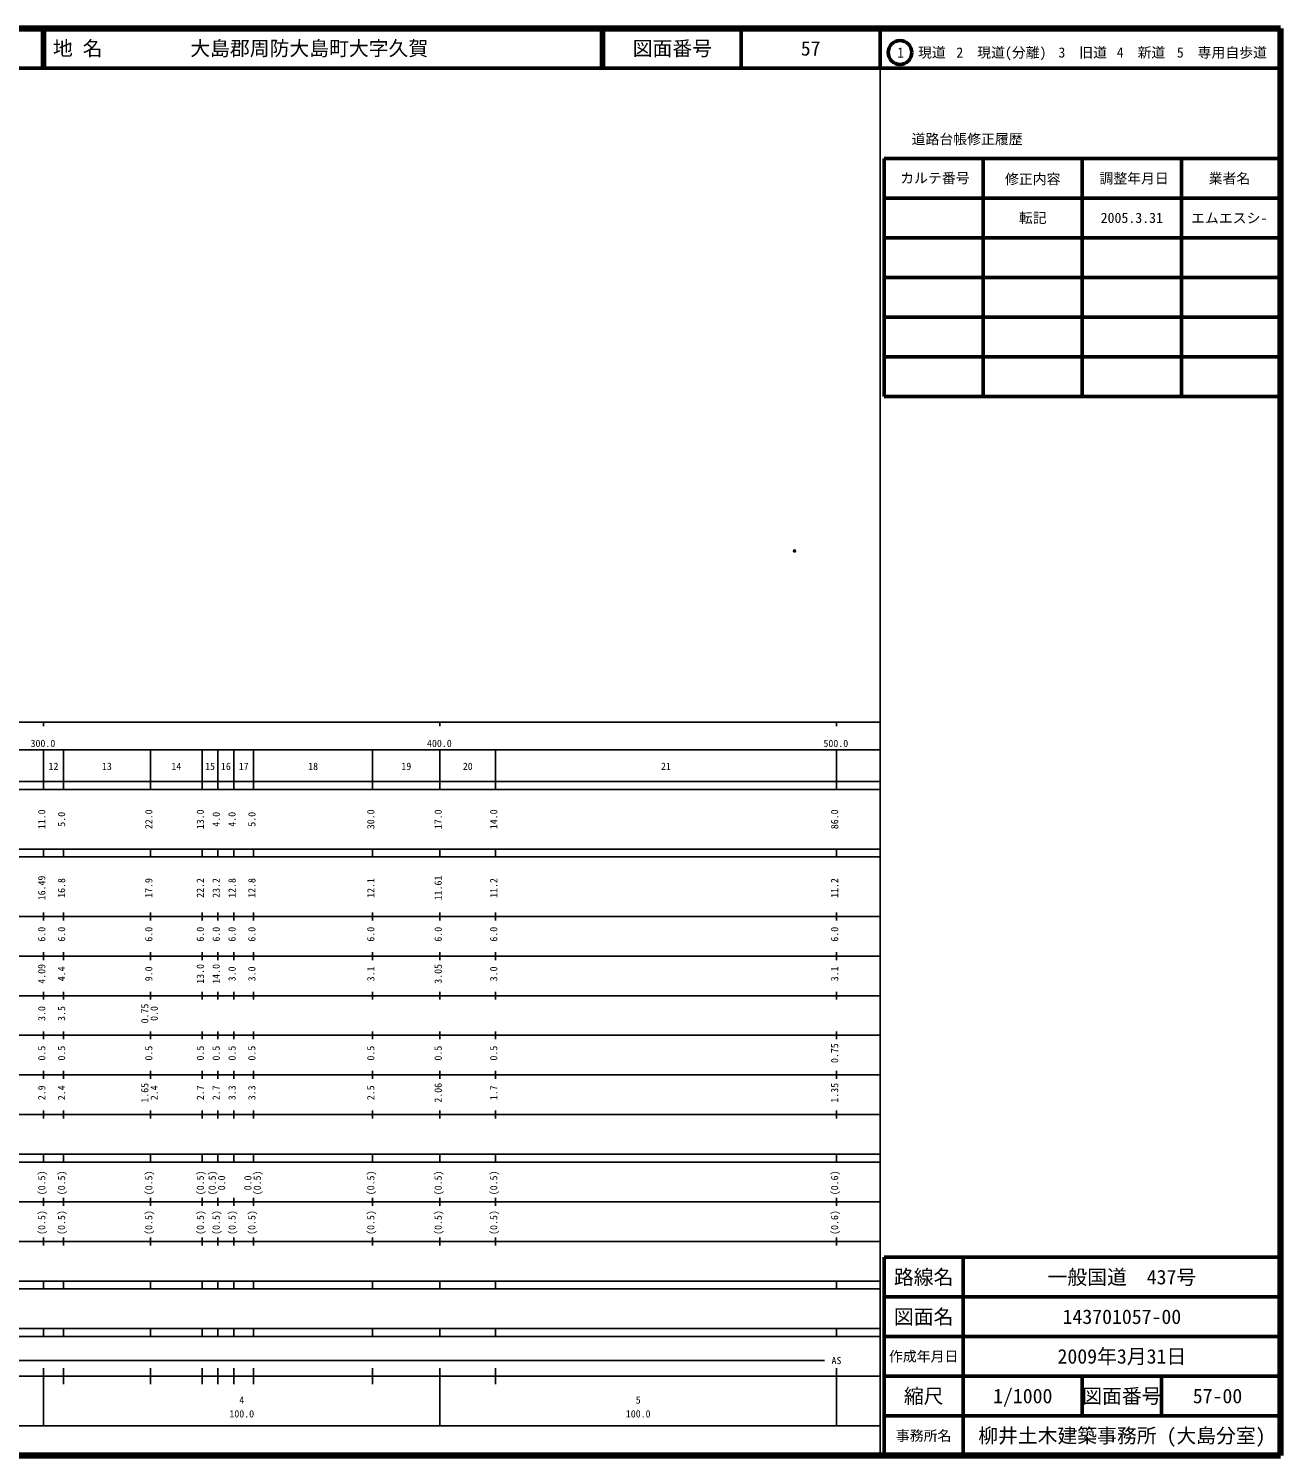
# Model space of a CAD drawing. Units: millimetres on the paper. Extents: x 40 to 680, y 20 to 380.
# Drawn here: x 364.2 to 680, y 20 to 380 of the extents above; entities that cross this region are included whole.
import ezdxf
from ezdxf.enums import TextEntityAlignment as Align

# ---------------------------------------------------------------- set-up
doc = ezdxf.new("R2010")
doc.units = ezdxf.units.MM
doc.header["$PDMODE"] = 32
doc.header["$PDSIZE"] = 0.5
doc.layers.add('M-OTRS', color=6, linetype='Continuous')
doc.layers.add('M-TTL-TXT', color=7, linetype='Continuous')
for name, color, linetype, lineweight in [('M-TTL', 2, 'Continuous', 140), ('M-TTL-BAND', 7, 'Continuous', 25), ('M-TTL-FRAM', 2, 'Continuous', 50), ('M-TTL-LINE', 7, 'Continuous', 50)]:
    doc.layers.add(name, color=color, linetype=linetype, lineweight=lineweight)
doc.styles.add('ＭＳ ゴシック', font='')
doc.styles.get('ＭＳ ゴシック').set_extended_font_data('MS Gothic')

msp = doc.modelspace()

# ---------------------------------------------------------------- linework, layer by layer
at = {"layer": 'M-OTRS'}
msp.add_point((557.431, 248.192), dxfattribs=at)
at = {"layer": 'M-TTL'}
for p, q in [((680, 380), (40, 380)), ((680, 20), (680, 380)), ((40, 20), (680, 20))]:
    msp.add_line(p, q, dxfattribs=at)
at = {"layer": 'M-TTL-BAND'}
for p, q in [((579, 20), (579, 370)), ((40, 205), (579, 205)), ((368, 205), (368, 204)), ((468, 205), (468, 204)), ((568, 205), (568, 204)), ((68, 198), (579, 198)), ((368, 188), (368, 198)), ((373, 188), (373, 198)), ((395, 188), (395, 198)), ((408, 188), (408, 198)), ((412, 188), (412, 198)), ((416, 188), (416, 198)), ((421, 188), (421, 198)), ((451, 188), (451, 198)), ((468, 188), (468, 198)), ((482, 188), (482, 198)), ((568, 188), (568, 198)), ((40, 190), (579, 190)), ((40, 188), (579, 188)), ((40, 173), (579, 173)), ((368, 171), (368, 173)), ((373, 171), (373, 173)), ((395, 171), (395, 173)), ((408, 171), (408, 173)), ((412, 171), (412, 173)), ((416, 171), (416, 173)), ((421, 171), (421, 173)), ((451, 171), (451, 173)), ((468, 171), (468, 173)), ((482, 171), (482, 173)), ((568, 171), (568, 173)), ((40, 171), (579, 171)), ((40, 156), (579, 156)), ((368, 155), (368, 157)), ((373, 155), (373, 157)), ((395, 155), (395, 157)), ((408, 155), (408, 157)), ((412, 155), (412, 157)), ((416, 155), (416, 157)), ((421, 155), (421, 157)), ((451, 155), (451, 157)), ((468, 155), (468, 157)), ((482, 155), (482, 157)), ((568, 155), (568, 157)), ((46, 146), (579, 146)), ((368, 145), (368, 147)), ((373, 145), (373, 147)), ((395, 145), (395, 147)), ((408, 145), (408, 147)), ((412, 145), (412, 147)), ((416, 145), (416, 147)), ((421, 145), (421, 147)), ((451, 145), (451, 147)), ((468, 145), (468, 147)), ((482, 145), (482, 147)), ((568, 145), (568, 147)), ((368, 135), (368, 137)), ((373, 135), (373, 137)), ((395, 135), (395, 137)), ((408, 135), (408, 137)), ((412, 135), (412, 137)), ((416, 135), (416, 137)), ((421, 135), (421, 137)), ((451, 135), (451, 137)), ((468, 135), (468, 137)), ((482, 135), (482, 137)), ((568, 135), (568, 137)), ((52, 136), (579, 136)), ((46, 126), (579, 126)), ((368, 125), (368, 127)), ((373, 125), (373, 127)), ((395, 125), (395, 127)), ((408, 125), (408, 127)), ((412, 125), (412, 127)), ((416, 125), (416, 127)), ((421, 125), (421, 127)), ((451, 125), (451, 127)), ((468, 125), (468, 127)), ((482, 125), (482, 127)), ((568, 125), (568, 127)), ((52, 116), (579, 116)), ((368, 115), (368, 117)), ((373, 115), (373, 117)), ((395, 115), (395, 117)), ((408, 115), (408, 117)), ((412, 115), (412, 117)), ((416, 115), (416, 117)), ((421, 115), (421, 117)), ((451, 115), (451, 117)), ((468, 115), (468, 117)), ((482, 115), (482, 117)), ((568, 115), (568, 117)), ((46, 106), (579, 106)), ((368, 105), (368, 107)), ((373, 105), (373, 107)), ((395, 105), (395, 107)), ((408, 105), (408, 107)), ((412, 105), (412, 107)), ((416, 105), (416, 107)), ((421, 105), (421, 107)), ((451, 105), (451, 107)), ((468, 105), (468, 107)), ((482, 105), (482, 107)), ((568, 105), (568, 107)), ((40, 96), (579, 96)), ((40, 94), (579, 94)), ((368, 94), (368, 96)), ((373, 94), (373, 96)), ((395, 94), (395, 96)), ((408, 94), (408, 96)), ((412, 94), (412, 96)), ((416, 94), (416, 96)), ((421, 94), (421, 96)), ((451, 94), (451, 96)), ((468, 94), (468, 96)), ((482, 94), (482, 96)), ((568, 94), (568, 96)), ((49, 84), (579, 84)), ((368, 83), (368, 85)), ((373, 83), (373, 85)), ((395, 83), (395, 85)), ((408, 83), (408, 85)), ((412, 83), (412, 85)), ((416, 83), (416, 85)), ((421, 83), (421, 85)), ((451, 83), (451, 85)), ((468, 83), (468, 85)), ((482, 83), (482, 85)), ((568, 83), (568, 85)), ((40, 74), (579, 74)), ((368, 73), (368, 75)), ((373, 73), (373, 75)), ((395, 73), (395, 75)), ((408, 73), (408, 75)), ((412, 73), (412, 75)), ((416, 73), (416, 75)), ((421, 73), (421, 75)), ((451, 73), (451, 75)), ((468, 73), (468, 75)), ((482, 73), (482, 75)), ((568, 73), (568, 75)), ((40, 64), (579, 64)), ((40, 62), (579, 62)), ((368, 62), (368, 64)), ((373, 62), (373, 64)), ((395, 62), (395, 64)), ((408, 62), (408, 64)), ((412, 62), (412, 64)), ((416, 62), (416, 64)), ((421, 62), (421, 64)), ((451, 62), (451, 64)), ((468, 62), (468, 64)), ((482, 62), (482, 64)), ((568, 62), (568, 64)), ((40, 52), (579, 52)), ((368, 50), (368, 52)), ((373, 50), (373, 52)), ((395, 50), (395, 52)), ((408, 50), (408, 52)), ((412, 50), (412, 52)), ((416, 50), (416, 52)), ((421, 50), (421, 52)), ((451, 50), (451, 52)), ((468, 50), (468, 52)), ((482, 50), (482, 52)), ((568, 50), (568, 52)), ((40, 50), (579, 50)), ((71, 44), (565, 44)), ((40, 40), (579, 40)), ((368, 27.5), (368, 42)), ((373, 38), (373, 42)), ((395, 38), (395, 42)), ((408, 38), (408, 42)), ((412, 38), (412, 42)), ((416, 38), (416, 42)), ((421, 38), (421, 42)), ((451, 38), (451, 42)), ((468, 27.5), (468, 42)), ((482, 38), (482, 42)), ((568, 27.5), (568, 42)), ((68, 27.5), (579, 27.5))]:
    msp.add_line(p, q, dxfattribs=at)
at = {"layer": 'M-TTL-FRAM'}
for p, q in [((580, 347.197), (580, 287.197)), ((580, 347.197), (680, 347.197)), ((580, 287.197), (680, 287.197)), ((680, 70), (580, 70)), ((580, 70), (580, 20))]:
    msp.add_line(p, q, dxfattribs=at)
at = {"layer": 'M-TTL-LINE'}
for p, q in [((367.75, 380), (367.75, 370)), ((368.25, 380), (368.25, 370)), ((508.747, 380), (508.747, 370)), ((509.247, 380), (509.247, 370)), ((543.997, 380), (543.997, 370)), ((579, 380), (579, 370)), ((40, 370), (680, 370)), ((605, 347.197), (605, 287.197)), ((630, 347.197), (630, 287.197)), ((655, 347.197), (655, 287.197)), ((580, 337.197), (680, 337.197)), ((580, 327.197), (680, 327.197)), ((580, 317.197), (680, 317.197)), ((580, 307.197), (680, 307.197)), ((580, 297.197), (680, 297.197)), ((600, 70), (600, 20)), ((680, 60), (580, 60)), ((680, 50), (580, 50)), ((680, 40), (580, 40)), ((630, 40), (630, 30)), ((650, 40), (650, 30)), ((680, 30), (580, 30))]:
    msp.add_line(p, q, dxfattribs=at)
msp.add_circle((584.031, 373.958), 3, dxfattribs=at)

# ---------------------------------------------------------------- texts
at = {"layer": 'M-TTL-BAND', "style": 'ＭＳ ゴシック'}
for s, p in [('300.0', (367.844, 198.195)), ('400.0', (467.844, 198.195)), ('500.0', (567.844, 198.195)), ('12', (370.5, 192.405)), ('13', (384, 192.405)), ('14', (401.5, 192.405)), ('15', (410, 192.405)), ('16', (414, 192.405)), ('17', (418.5, 192.405)), ('18', (436, 192.405)), ('19', (459.5, 192.405)), ('20', (475, 192.405)), ('21', (525, 192.405)), ('AS', (568, 42.5)), ('4', (418, 32.523)), ('5', (518, 32.523)), ('100.0', (418, 29.033)), ('100.0', (518, 29.033))]:
    msp.add_text(s, height=1.833, dxfattribs=at).set_placement(p, align=Align.BOTTOM_CENTER)
for s, p in [('11.0', (369, 180.5)), ('5.0', (374, 180.5)), ('22.0', (396, 180.5)), ('13.0', (409, 180.5)), ('4.0', (413, 180.5)), ('4.0', (417, 180.5)), ('5.0', (422, 180.5)), ('30.0', (452, 180.5)), ('17.0', (469, 180.5)), ('14.0', (483, 180.5)), ('86.0', (569, 180.5)), ('16.49', (369, 163.174)), ('11.61', (469, 163.174)), ('16.8', (374, 163.174)), ('17.9', (396, 163.174)), ('22.2', (409, 163.174)), ('23.2', (413, 163.174)), ('12.8', (417, 163.174)), ('12.8', (422, 163.174)), ('12.1', (452, 163.174)), ('11.2', (483, 163.174)), ('11.2', (569, 163.174)), ('6.0', (369, 151.5)), ('6.0', (374, 151.5)), ('6.0', (396, 151.5)), ('6.0', (409, 151.5)), ('6.0', (413, 151.5)), ('6.0', (417, 151.5)), ('6.0', (422, 151.5)), ('6.0', (452, 151.5)), ('6.0', (469, 151.5)), ('6.0', (483, 151.5)), ('6.0', (569, 151.5)), ('4.09', (369, 141.5)), ('4.4', (374, 141.5)), ('9.0', (396, 141.5)), ('13.0', (409, 141.5)), ('14.0', (413, 141.5)), ('3.0', (417, 141.5)), ('3.0', (422, 141.5)), ('3.1', (452, 141.5)), ('3.05', (469, 141.5)), ('3.0', (483, 141.5)), ('3.1', (569, 141.5)), ('3.0', (369, 131.5)), ('3.5', (374, 131.5)), ('0.75', (395, 131.5)), ('0.0', (397.37, 131.5)), ('0.5', (369, 121.5)), ('0.5', (374, 121.5)), ('0.5', (396, 121.5)), ('0.5', (409, 121.5)), ('0.5', (413, 121.5)), ('0.5', (417, 121.5)), ('0.5', (422, 121.5)), ('0.5', (452, 121.5)), ('0.5', (469, 121.5)), ('0.5', (483, 121.5)), ('0.75', (569, 121.5)), ('2.9', (369, 111.5)), ('2.4', (374, 111.5)), ('1.65', (395, 111.5)), ('2.4', (397.37, 111.5)), ('2.7', (409, 111.5)), ('2.7', (413, 111.5)), ('3.3', (417, 111.5)), ('3.3', (422, 111.5)), ('2.5', (452, 111.5)), ('2.06', (469, 111.5)), ('1.7', (483, 111.5)), ('1.35', (569, 111.5)), ('(0.5)', (369, 88.764)), ('(0.5)', (374, 88.764)), ('(0.5)', (396, 88.764)), ('(0.5)', (409, 88.764)), ('(0.5)', (412, 88.764)), ('0.0', (414.37, 88.764)), ('0.0', (421, 88.764)), ('(0.5)', (423.37, 88.764)), ('(0.5)', (452, 88.764)), ('(0.5)', (469, 88.764)), ('(0.5)', (483, 88.764)), ('(0.6)', (569, 88.764)), ('(0.5)', (369, 78.764)), ('(0.5)', (374, 78.764)), ('(0.5)', (396, 78.764)), ('(0.5)', (409, 78.764)), ('(0.5)', (413, 78.764)), ('(0.5)', (417, 78.764)), ('(0.5)', (422, 78.764)), ('(0.5)', (452, 78.764)), ('(0.5)', (469, 78.764)), ('(0.5)', (483, 78.764)), ('(0.6)', (569, 78.764))]:
    msp.add_text(s, height=1.833, rotation=90, dxfattribs=at).set_placement(p, align=Align.BOTTOM_CENTER)
at = {"layer": 'M-TTL-TXT', "style": 'ＭＳ ゴシック'}
for s, p in [('地 名', (370.38, 375)), ('大島郡周防大島町大字久賀', (405.024, 375))]:
    msp.add_text(s, height=3.666, dxfattribs=at).set_placement(p, align=Align.MIDDLE_LEFT)
for s, height, p in [('図面番号', 3.666, (526.622, 375)), ('57', 3.666, (561.497, 375)), ('1\u3000現道', 2.566, (589.448, 373.958)), ('2\u3000現道(分離)', 2.566, (609.619, 373.958)), ('3\u3000旧道', 2.566, (630.121, 373.958)), ('4\u3000新道', 2.566, (644.824, 373.958)), ('5\u3000専用自歩道', 2.566, (665.228, 373.958)), ('道路台帳修正履歴', 2.566, (600.968, 352.113)), ('カルテ番号', 2.566, (592.839, 342.277)), ('修正内容', 2.566, (617.509, 342.023)), ('調整年月日', 2.566, (643.089, 342.197)), ('業者名', 2.566, (667.134, 342.197)), ('転記', 2.566, (617.5, 332.245)), ('2005.3.31', 2.566, (642.5, 332.245)), ('エムエスシ-', 2.566, (667.077, 332.189)), ('路線名', 3.666, (590, 65)), ('路線名', 3.666, (590, 65)), ('一般国道\u3000437号', 3.666, (640, 65)), ('図面名', 3.666, (590, 55)), ('図面名', 3.666, (590, 55)), ('143701057-00', 3.666, (640, 55)), ('2009年3月31日', 3.666, (640, 45)), ('作成年月日', 2.566, (590, 45)), ('作成年月日', 2.566, (590, 45)), ('縮尺', 3.666, (590, 35)), ('縮尺', 3.666, (590, 35)), ('1/1000', 3.666, (615, 35)), ('図面番号', 3.666, (640, 35)), ('図面番号', 3.666, (640, 35)), ('57-00', 3.666, (664.125, 35)), ('事務所名', 2.566, (590, 25)), ('事務所名', 2.566, (590, 25)), ('柳井土木建築事務所 (大島分室)', 3.666, (640, 25))]:
    msp.add_text(s, height=height, dxfattribs=at).set_placement(p, align=Align.MIDDLE_CENTER)

doc.saveas('drawing.dxf')
